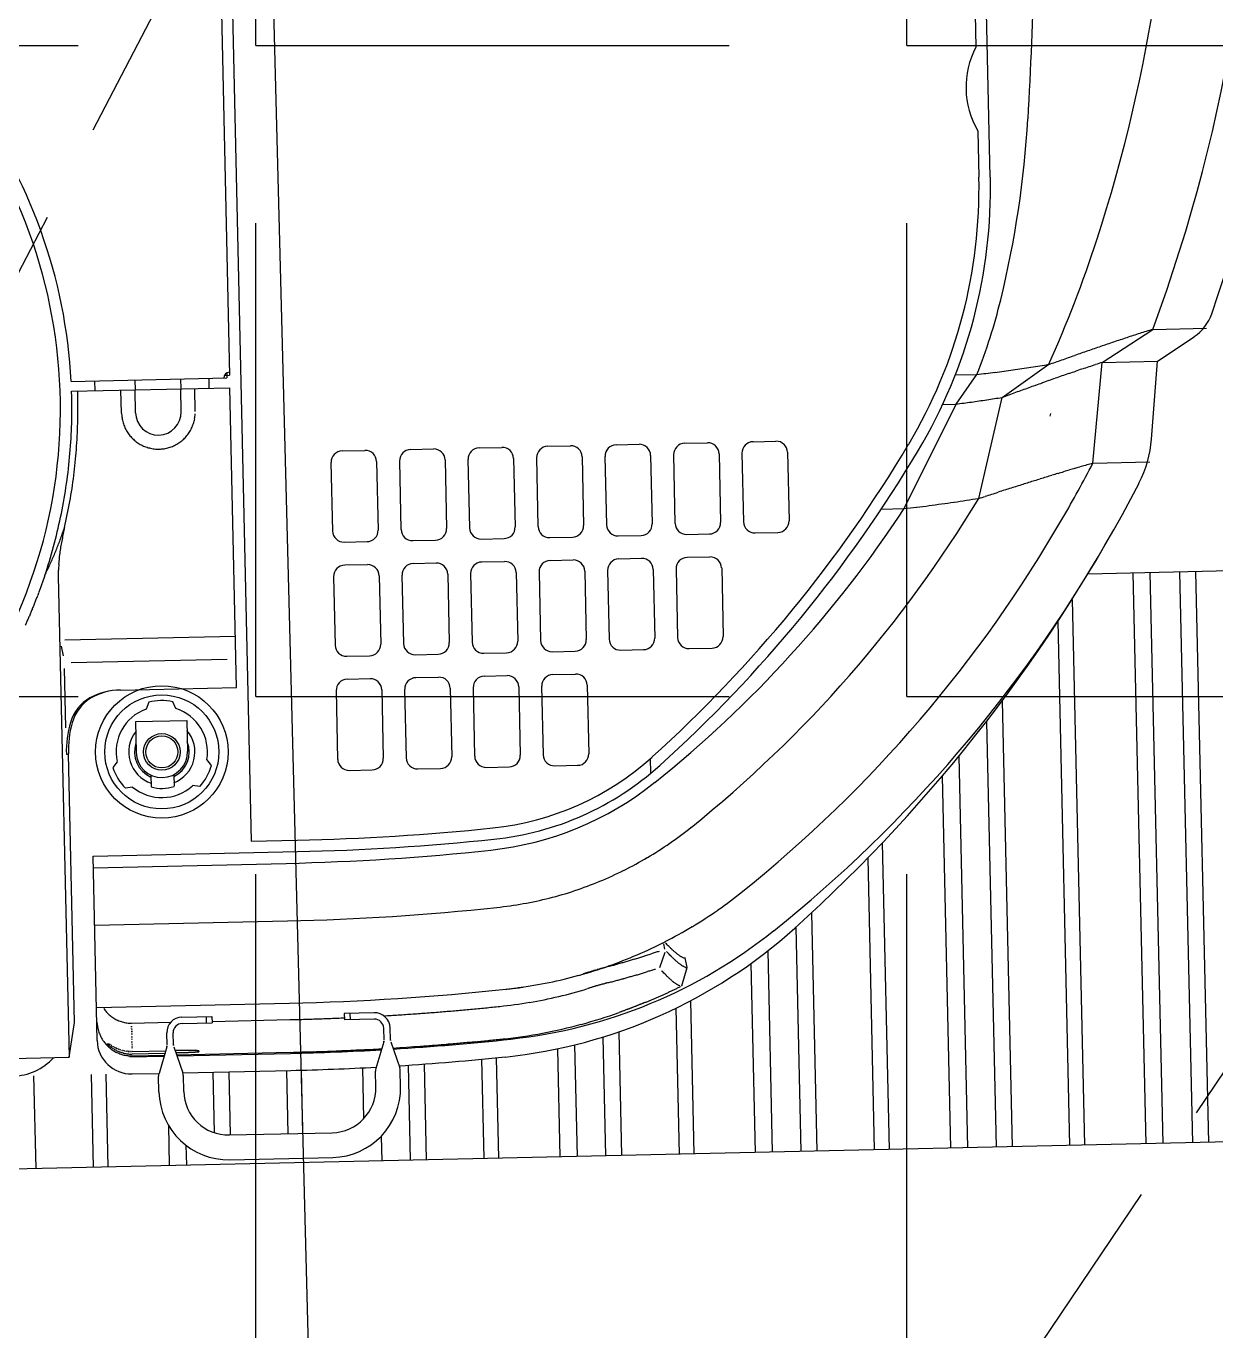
# Model space of a CAD drawing. Header units: metres. Extents: x 668617 to 675126, y 2286318 to 2293677.
# Drawn here: x 669902.185 to 669903.692, y 2287286.121 to 2287287.775 of the extents above; entities that cross this region are included whole.
import ezdxf

# ---------------------------------------------------------------- set-up
doc = ezdxf.new("R2010")
doc.units = ezdxf.units.M
doc.header["$MEASUREMENT"] = 0
doc.linetypes.add('HIDDEN', pattern=[0.375, 0.25, -0.125])
for name, color, linetype in [('0_LINEA_INDICADOR_SEÑAL', 253, 'Continuous'), ('0_VEH_CONSTRUCCION', 250, 'Continuous'), ('DMTG-PB-BANQUETAS', 251, 'Continuous'), ('DMTG-ZONA-TRABAJO', 250, 'Continuous')]:
    doc.layers.add(name, color=color, linetype=linetype)

# ---------------------------------------------------------------- blocks, each defined once
blk = doc.blocks.new('excavadora planta')
at = {"color": 0}
for p, q in [((-1.8802, 1.0486), (-1.8802, -0.9672)), ((-1.2169, -0.3973), (-1.2169, 0.3973)), ((-1.2269, 0.2577), (-1.2269, -0.2828)), ((-1.8901, -0.2108), (-1.8901, -0.5567)), ((-1.2269, -0.3563), (-1.2269, -0.3973)), ((-1.1221, -0.5627), (-1.0769, -0.5346)), ((-1.0769, -0.5346), (-1.0295, -0.5346)), ((-1.0734, -0.5627), (-1.0407, -0.5418)), ((-2.0295, -0.559), (-1.8924, -0.559)), ((-2.0087, -0.5677), (-2.0087, -0.559)), ((-1.9735, -0.559), (-1.9735, -0.5677)), ((-1.9333, -0.559), (-1.9333, -0.5677)), ((-1.9082, -0.5677), (-1.9082, -0.559)), ((-1.8946, -0.5567), (-1.8901, -0.5567)), ((-1.8924, -0.5545), (-1.8924, -0.559)), ((-1.1323, -0.6511), (-1.1221, -0.5627)), ((-1.1221, -0.5627), (-1.0734, -0.5627)), ((-1.0802, -0.6311), (-1.0734, -0.5627)), ((-2.0293, -0.5726), (-2.0293, -0.5677)), ((-2.0293, -0.5677), (-1.8901, -0.5677)), ((-2.024, -0.5726), (-2.024, -0.5677)), ((-1.9859, -0.5878), (-1.9859, -0.5677)), ((-1.9735, -0.5878), (-1.9735, -0.5677)), ((-1.9333, -0.5878), (-1.9333, -0.5677)), ((-1.921, -0.5878), (-1.921, -0.5677)), ((-1.8901, -0.8315), (-1.8901, -0.5677)), ((-1.2516, -0.5707), (-1.2325, -0.5707)), ((-1.2515, -0.5964), (-1.2325, -0.5707)), ((-1.2108, -0.5914), (-1.169, -0.5632)), ((-1.2992, -0.6873), (-1.2515, -0.5964)), ((-1.2633, -0.5964), (-1.2515, -0.5964)), ((-1.2333, -0.6798), (-1.2108, -0.5914)), ((-1.7925, -0.6255), (-1.7724, -0.6255)), ((-1.7322, -0.6255), (-1.7121, -0.6255)), ((-1.6719, -0.6255), (-1.6518, -0.6255)), ((-1.6116, -0.6255), (-1.5915, -0.6255)), ((-1.5513, -0.6255), (-1.5312, -0.6255)), ((-1.491, -0.6255), (-1.471, -0.6255)), ((-1.4308, -0.6255), (-1.4107, -0.6255)), ((-1.8026, -0.6355), (-1.8026, -0.6958)), ((-1.7624, -0.6355), (-1.7624, -0.6958)), ((-1.7423, -0.6355), (-1.7423, -0.6958)), ((-1.7021, -0.6355), (-1.7021, -0.6958)), ((-1.682, -0.6355), (-1.682, -0.6958)), ((-1.6418, -0.6355), (-1.6418, -0.6958)), ((-1.6217, -0.6355), (-1.6217, -0.6958)), ((-1.5815, -0.6355), (-1.5815, -0.6958)), ((-1.5614, -0.6355), (-1.5614, -0.6958)), ((-1.5212, -0.6355), (-1.5212, -0.6958)), ((-1.5011, -0.6355), (-1.5011, -0.6958)), ((-1.4609, -0.6355), (-1.4609, -0.6958)), ((-1.4408, -0.6355), (-1.4408, -0.6958)), ((-1.4006, -0.6355), (-1.4006, -0.6958)), ((-1.1323, -0.6511), (-1.0822, -0.6511)), ((-1.3193, -0.6873), (-1.2992, -0.6873)), ((-1.7925, -0.7058), (-1.7724, -0.7058)), ((-1.7322, -0.7058), (-1.7121, -0.7058)), ((-1.6719, -0.7058), (-1.6518, -0.7058)), ((-1.6116, -0.7058), (-1.5915, -0.7058)), ((-1.5513, -0.7058), (-1.5312, -0.7058)), ((-1.491, -0.7058), (-1.471, -0.7058)), ((-1.4308, -0.7058), (-1.4107, -0.7058)), ((-2.0447, -0.7305), (-2.0446, -1.1536)), ((-1.7925, -0.7259), (-1.7724, -0.7259)), ((-1.7322, -0.7259), (-1.7121, -0.7259)), ((-1.6719, -0.7259), (-1.6518, -0.7259)), ((-1.6116, -0.7259), (-1.5915, -0.7259)), ((-1.5513, -0.7259), (-1.5312, -0.7259)), ((-1.491, -0.7259), (-1.471, -0.7259)), ((-1.8026, -0.736), (-1.8026, -0.7963)), ((-1.7624, -0.736), (-1.7624, -0.7963)), ((-1.7423, -0.736), (-1.7423, -0.7963)), ((-1.7021, -0.736), (-1.7021, -0.7963)), ((-1.682, -0.736), (-1.682, -0.7963)), ((-1.6418, -0.736), (-1.6418, -0.7963)), ((-1.6217, -0.736), (-1.6217, -0.7963)), ((-1.5815, -0.736), (-1.5815, -0.7963)), ((-1.5614, -0.736), (-1.5614, -0.7963)), ((-1.5212, -0.736), (-1.5212, -0.7963)), ((-1.5011, -0.736), (-1.5011, -0.7963)), ((-1.4609, -0.736), (-1.4609, -0.7963)), ((-0.5175, -0.7486), (-1.1389, -0.7486)), ((-1.0992, -0.7486), (-1.0992, -1.251)), ((-1.0842, -0.7486), (-1.0842, -1.251)), ((-1.0581, -0.7486), (-1.0581, -1.251)), ((-1.044, -0.7486), (-1.044, -1.251)), ((-1.1532, -0.7705), (-1.1532, -1.251)), ((-2.0437, -0.7917), (-2.0421, -0.8004)), ((-2.0403, -0.7863), (-1.8901, -0.7863)), ((-1.1662, -0.7898), (-1.1662, -1.251)), ((-2.0411, -0.8637), (-2.0411, -0.8114)), ((-2.0352, -0.8064), (-1.8979, -0.8064)), ((-1.7925, -0.8063), (-1.7724, -0.8063)), ((-1.7322, -0.8063), (-1.7121, -0.8063)), ((-1.6719, -0.8063), (-1.6518, -0.8063)), ((-1.6116, -0.8063), (-1.5915, -0.8063)), ((-1.5513, -0.8063), (-1.5312, -0.8063)), ((-1.491, -0.8063), (-1.471, -0.8063)), ((-1.7925, -0.8264), (-1.7724, -0.8264)), ((-1.7322, -0.8264), (-1.7121, -0.8264)), ((-1.6719, -0.8264), (-1.6518, -0.8264)), ((-1.6116, -0.8264), (-1.5915, -0.8264)), ((-1.9923, -0.8315), (-1.8901, -0.8315)), ((-1.8026, -0.8365), (-1.8026, -0.8968)), ((-1.7624, -0.8365), (-1.7624, -0.8968)), ((-1.7423, -0.8365), (-1.7423, -0.8968)), ((-1.7021, -0.8365), (-1.7021, -0.8968)), ((-1.682, -0.8365), (-1.682, -0.8968)), ((-1.6418, -0.8365), (-1.6418, -0.8968)), ((-1.6217, -0.8365), (-1.6217, -0.8968)), ((-1.5815, -0.8365), (-1.5815, -0.8968)), ((-1.9676, -0.8428), (-1.9701, -0.8488)), ((-1.944, -0.8488), (-1.9465, -0.8428)), ((-1.9797, -0.8596), (-1.9345, -0.8596)), ((-1.9797, -0.8596), (-1.9797, -0.8868)), ((-1.9345, -0.8596), (-1.9345, -0.8868)), ((-1.2168, -0.8585), (-1.2168, -1.251)), ((-1.2309, -0.8762), (-1.2309, -1.251)), ((-2.0411, -0.8868), (-2.0393, -0.8868)), ((-2.0411, -0.8868), (-2.0393, -0.8868)), ((-2.0393, -1.1233), (-2.0393, -0.8868)), ((-1.9965, -0.8945), (-2.0004, -0.8996)), ((-1.9137, -0.8996), (-1.9176, -0.8945)), ((-1.9671, -0.907), (-1.9671, -0.9173)), ((-1.947, -0.907), (-1.947, -0.9173)), ((-1.7925, -0.9068), (-1.7724, -0.9068)), ((-1.7322, -0.9068), (-1.7121, -0.9068)), ((-1.6719, -0.9068), (-1.6518, -0.9068)), ((-1.6116, -0.9068), (-1.5915, -0.9068)), ((-1.5274, -0.9152), (-1.5274, -0.9023)), ((-1.256, -0.9064), (-1.256, -1.251)), ((-1.9835, -0.9171), (-1.9899, -0.9179)), ((-1.9243, -0.9179), (-1.9307, -0.9171)), ((-1.2711, -0.9236), (-1.2711, -1.251)), ((-1.8802, -0.9672), (-1.8397, -0.9672)), ((-2.0197, -1.1395), (-2.0197, -0.9772)), ((-2.0197, -0.9772), (-1.8397, -0.9772)), ((-2.0197, -0.9873), (-1.8498, -0.9873)), ((-1.3251, -0.9811), (-1.3251, -1.251)), ((-1.3381, -0.9941), (-1.3381, -1.251)), ((-2.0197, -1.038), (-1.8498, -1.038)), ((-1.3887, -1.0412), (-1.3887, -1.251)), ((-1.4028, -1.0535), (-1.4028, -1.251)), ((-1.5184, -1.0702), (-1.5192, -1.0655)), ((-1.5169, -1.0657), (-1.5177, -1.0649)), ((-1.5162, -1.0666), (-1.5169, -1.0657)), ((-1.5154, -1.0674), (-1.5162, -1.0666)), ((-1.5146, -1.0681), (-1.5154, -1.0674)), ((-1.5231, -1.0864), (-1.5183, -1.0728)), ((-1.5156, -1.074), (-1.5163, -1.0732)), ((-1.5148, -1.0748), (-1.5156, -1.074)), ((-1.5141, -1.0756), (-1.5148, -1.0748)), ((-1.5133, -1.0764), (-1.5141, -1.0756)), ((-1.4991, -1.0868), (-1.5006, -1.0784)), ((-1.4279, -1.0738), (-1.4279, -1.251)), ((-1.5204, -1.0906), (-1.5212, -1.0898)), ((-1.5197, -1.0914), (-1.5204, -1.0906)), ((-1.5043, -1.103), (-1.4991, -1.0868)), ((-1.443, -1.0846), (-1.443, -1.251)), ((-1.519, -1.0921), (-1.5197, -1.0914)), ((-1.5182, -1.0929), (-1.519, -1.0921)), ((-2.0197, -1.1104), (-1.8498, -1.1104)), ((-2.0446, -1.1536), (-2.0393, -1.1233)), ((-2.0197, -1.1233), (-2.0188, -1.1285)), ((-1.9891, -1.1249), (-1.9545, -1.1249)), ((-1.9446, -1.1206), (-1.9182, -1.1206)), ((-1.9233, -1.1206), (-1.9233, -1.1262)), ((-1.9182, -1.1206), (-1.9182, -1.1262)), ((-1.9182, -1.1249), (-1.8498, -1.1249)), ((-1.8017, -1.1206), (-1.8017, -1.1262)), ((-1.7754, -1.1206), (-1.8017, -1.1206)), ((-1.7967, -1.1206), (-1.7967, -1.1262)), ((-1.51, -1.1225), (-1.51, -1.251)), ((-1.497, -1.1163), (-1.497, -1.251)), ((-1.9582, -1.1448), (-1.9582, -1.1342)), ((-1.9526, -1.1448), (-1.9526, -1.1342)), ((-1.9446, -1.1262), (-1.9182, -1.1262)), ((-1.7754, -1.1262), (-1.8017, -1.1262)), ((-1.7673, -1.1448), (-1.7673, -1.1342)), ((-1.7617, -1.1448), (-1.7617, -1.1342)), ((-2.0108, -1.1425), (-2.0093, -1.1425)), ((-1.9585, -1.1464), (-1.9659, -1.1696)), ((-1.9524, -1.1464), (-1.9449, -1.1696)), ((-1.7676, -1.1464), (-1.775, -1.1696)), ((-1.7614, -1.1464), (-1.754, -1.1696)), ((-1.5747, -1.1464), (-1.5747, -1.251)), ((-1.5606, -1.1421), (-1.5606, -1.251)), ((-2.1604, -1.1536), (-2.0446, -1.1536)), ((-1.9912, -1.1546), (-1.9611, -1.1546)), ((-1.9891, -1.1498), (-1.9596, -1.1498)), ((-1.9891, -1.152), (-1.9603, -1.152)), ((-1.9891, -1.1536), (-1.9608, -1.1536)), ((-1.9512, -1.1498), (-1.9504, -1.1498)), ((-1.95, -1.1536), (-1.8498, -1.1536)), ((-1.9497, -1.1546), (-1.8498, -1.1546)), ((-1.9314, -1.1504), (-1.9303, -1.1514)), ((-1.9303, -1.1514), (-1.9303, -1.1507)), ((-1.6149, -1.1558), (-1.6149, -1.251)), ((-1.5998, -1.1527), (-1.5998, -1.251)), ((-2.0763, -1.1692), (-2.0763, -1.251)), ((-2.0257, -1.1692), (-2.0257, -1.251)), ((-2.0127, -1.1692), (-2.0127, -1.251)), ((-1.9896, -1.1696), (-1.966, -1.1696)), ((-1.9449, -1.1696), (-1.8498, -1.1696)), ((-1.9185, -1.1696), (-1.9185, -1.2229)), ((-1.9044, -1.1696), (-1.9044, -1.2252)), ((-1.8538, -1.1696), (-1.8538, -1.2252)), ((-1.8408, -1.1696), (-1.8408, -1.2252)), ((-1.7868, -1.1688), (-1.7868, -1.2136)), ((-1.7466, -1.1673), (-1.7466, -1.251)), ((-1.7325, -1.1667), (-1.7325, -1.251)), ((-1.6819, -1.1636), (-1.6819, -1.251)), ((-1.6689, -1.1626), (-1.6689, -1.251)), ((-1.9663, -1.1859), (-1.9663, -1.172)), ((-1.9445, -1.1859), (-1.9445, -1.172)), ((-1.7754, -1.1859), (-1.7754, -1.172)), ((-1.7536, -1.1859), (-1.7536, -1.172)), ((-1.9587, -1.2154), (-1.9587, -1.251)), ((-1.9052, -1.2252), (-1.8147, -1.2252)), ((-1.9436, -1.2334), (-1.9436, -1.251)), ((-1.7717, -1.2294), (-1.7717, -1.251)), ((-0.5175, -1.251), (-4.1079, -1.251)), ((-1.9052, -1.247), (-1.8147, -1.247))]:
    blk.add_line(p, q, dxfattribs=at)
for radius in [0.0583, 0.0502, 0.0161, 0.0141]:
    blk.add_circle((-1.9571, -0.8868), radius, dxfattribs=at)
for centre, radius, start, end in [((-2.4227, 0), 1.448, 338.3354, 24.0813), ((-2.4227, 0), 1.4922, 339.5246, 22.8083), ((-2.4227, 0), 1.3756, 340.7001, 0), ((-4.4243, -0.0804), 3.2527, 355.3017, 0), ((-2.4916, -0.5727), 0.4522, 328.9973, 46.8579), ((-1.1611, -0.3195), 0.0754, 150.8481, 209.1519), ((-2.4916, -0.5727), 0.4623, 1.6968, 35.3892), ((-2.0779, -0.2732), 0.8983, 345.016, 355.3017), ((-1.667, -0.3973), 0.4401, 327.9681, 0), ((-1.667, -0.3973), 0.4502, 327.9681, 0), ((-2.1619, -0.0913), 1.0993, 334.5788, 340.7001), ((-1.6932, -0.3762), 0.5001, 337.108, 345.016), ((-1.0624, -0.5079), 0.0402, 302.6687, 339.5246), ((-0.7295, -1.7496), 1.2638, 106.5029, 107.0495), ((-0.851, -1.3395), 0.8361, 105.6785, 106.5047), ((0.9545, -7.0923), 6.8656, 107.614, 107.71461), ((-0.1263, -3.6882), 3.2941, 107.4043, 107.614), ((-0.5412, -2.364), 1.9064, 107.0468, 107.4091), ((-1.8901, -0.559), 0.00502, 90, 180), ((-2.7008, 4.2921), 5.0913, 287.5099, 287.6456), ((-4.1341, 8.7961), 9.8178, 287.64907, 287.71943), ((0.8194, -6.6889), 6.4402, 107.66165, 107.76891), ((-0.9105, -1.2926), 0.76, 106.1645, 106.6334), ((-2.4916, -0.5726), 0.4623, 356.6975, 359.9986), ((-2.4917, -0.5726), 0.4677, 357.1598, 359.999), ((-1.3122, 0.3589), 0.933, 274.9019, 275.3926), ((-1.3144, 0.3825), 0.9567, 275.391, 275.8695), ((-1.3164, 0.4015), 0.9759, 275.8705, 276.3396), ((-1.3208, 0.4415), 1.0161, 276.3398, 276.7903), ((-1.3263, 0.4871), 1.062, 276.7903, 277.2214), ((-1.3326, 0.5369), 1.1122, 277.2218, 277.6334), ((-1.3423, 0.6096), 1.1855, 277.6335, 278.0196), ((-1.3532, 0.6868), 1.2635, 278.0197, 278.382), ((-0.343, -3.0849), 2.64, 107.9754, 108.1103), ((-0.5279, -2.5147), 2.0406, 107.804, 107.9787), ((-0.6306, -2.1952), 1.7049, 107.5914, 107.8005), ((-0.7251, -1.8969), 1.3921, 107.3392, 107.5952), ((-0.8032, -1.6468), 1.13, 107.0227, 107.3381), ((-0.8659, -1.4419), 0.9157, 106.6349, 107.024), ((0.8425, -6.7079), 6.452, 108.39109, 108.44632), ((0.8471, -6.7064), 6.452, 108.37923, 108.43446), ((1.6007, -8.9669), 8.8348, 108.35463, 108.39496), ((0.7465, -6.3917), 6.1216, 108.29783, 108.35604), ((0.2646, -4.9344), 4.5868, 108.2205, 108.2982), ((-0.1373, -3.7134), 3.3013, 108.1131, 108.2211), ((-2.4915, -0.5726), 0.4675, 354.3207, 357.1613), ((-1.9531, -0.5878), 0.0327, 180.0802, 187.6613), ((-1.9534, -0.5878), 0.0324, 187.6392, 195.2913), ((-1.9532, -0.5878), 0.0326, 195.3047, 202.9131), ((-1.9534, -0.5878), 0.0201, 180, 0), ((-1.9534, -0.5878), 0.0325, 340.6446, 348.2899), ((-1.9534, -0.5878), 0.0324, 348.2827, 355.9361), ((-1.3686, 0.5008), 1.1034, 276.0912, 276.4455), ((-1.3713, 0.5254), 1.1282, 276.4442, 276.7907), ((-1.3742, 0.5496), 1.1526, 276.792, 277.1312), ((-1.3781, 0.5806), 1.1838, 277.1293, 277.4595), ((-1.3819, 0.6098), 1.2133, 277.4614, 277.7836), ((-1.3831, 0.6184), 1.222, 277.782, 278.102), ((-4.4361, 9.1168), 10.2299, 288.37758, 288.41241), ((0.8361, -6.7099), 6.4518, 108.38713, 108.44237), ((-2.4913, -0.5726), 0.462, 353.3961, 356.6993), ((-1.9537, -0.588), 0.0322, 202.9087, 210.6194), ((-1.9533, -0.5878), 0.0326, 210.6037, 218.2318), ((-1.9535, -0.5879), 0.0323, 218.2568, 225.9311), ((-1.9534, -0.5879), 0.0324, 317.6799, 325.3469), ((-1.9535, -0.5878), 0.0325, 325.3521, 332.9913), ((-1.9535, -0.5878), 0.0325, 333.0063, 340.64), ((-1.1734, -0.6065), 0.00502, 331.9621, 0), ((-2.4918, -0.5726), 0.4678, 351.4793, 354.3183), ((-1.9534, -0.5879), 0.0324, 225.9058, 233.5622), ((-1.9533, -0.5877), 0.0326, 233.5925, 241.2023), ((-1.9535, -0.5879), 0.0324, 241.1798, 248.8493), ((-1.9533, -0.5876), 0.0327, 248.8592, 256.4584), ((-1.9534, -0.5881), 0.0322, 256.4522, 264.1501), ((-1.9534, -0.5877), 0.0326, 264.1363, 271.7565), ((-1.9534, -0.588), 0.0323, 271.7762, 279.4683), ((-1.9534, -0.5878), 0.0325, 279.4438, 287.0852), ((-1.9534, -0.5879), 0.0324, 287.1206, 294.7713), ((-1.9534, -0.5879), 0.0324, 294.7463, 302.4055), ((-1.9536, -0.5876), 0.0327, 302.4386, 310.0273), ((-1.9534, -0.5878), 0.0325, 309.9983, 317.6463), ((-2.4921, -0.5725), 0.4628, 350.0975, 353.3954), ((-1.7925, -0.6355), 0.01, 90, 180), ((-1.7724, -0.6355), 0.01, 0, 90), ((-1.7322, -0.6355), 0.01, 90, 180), ((-1.7121, -0.6355), 0.01, 0, 90), ((-1.6719, -0.6355), 0.01, 90, 180), ((-1.6518, -0.6355), 0.01, 0, 90), ((-1.6116, -0.6355), 0.01, 90, 180), ((-1.5915, -0.6355), 0.01, 0, 90), ((-1.5513, -0.6355), 0.01, 90, 180), ((-1.5312, -0.6355), 0.01, 0, 90), ((-2.3021, 0), 1.1892, 310.7478, 327.9681), ((-1.491, -0.6355), 0.01, 90, 180), ((-1.471, -0.6355), 0.01, 0, 90), ((-1.4308, -0.6355), 0.01, 90, 180), ((-1.4107, -0.6355), 0.01, 0, 90), ((-1.1802, -0.6212), 0.1005, 331.2431, 354.3485), ((-2.4916, -0.5726), 0.4677, 348.6414, 351.481), ((-2.3021, 0), 1.1993, 310.7478, 327.9681), ((-2.4913, -0.5727), 0.462, 346.7936, 350.0969), ((-2.3121, 0), 1.3476, 328.7742, 331.1055), ((-0.8135, -1.8834), 1.2728, 104.9881, 105.2294), ((-0.8646, -1.6929), 1.0756, 104.7015, 104.987), ((-0.9017, -1.5515), 0.9294, 104.3707, 104.7012), ((-2.4918, -0.5726), 0.4678, 345.8013, 348.6401), ((0.3539, -5.9858), 5.5382, 106.1219, 106.1774), ((0.1694, -5.3474), 4.8736, 106.0595, 106.1225), ((-0.1374, -4.2817), 3.7647, 105.9783, 106.0599), ((-0.3447, -3.5579), 3.0118, 105.8758, 105.9778), ((-0.4883, -3.0527), 2.4866, 105.7524, 105.8759), ((-0.5877, -2.7006), 2.1206, 105.6066, 105.7514), ((-0.6856, -2.3498), 1.7565, 105.4329, 105.6078), ((-0.7559, -2.0953), 1.4925, 105.2267, 105.4325), ((-2.3121, 0), 1.3917, 310.7478, 331.2431), ((-3.6634, 7.7299), 8.7537, 286.15661, 286.1958), ((-4.4581, 10.467), 11.6039, 286.19431, 286.22387), ((0.6061, -6.9225), 6.5081, 106.20731, 106.26002), ((0.6132, -6.9207), 6.5083, 106.21879, 106.2715), ((0.6177, -6.917), 6.506, 106.2183, 106.26551), ((0.6212, -6.9161), 6.5061, 106.20303, 106.25024), ((0.6228, -6.9155), 6.506, 106.17139, 106.2186), ((-2.4918, -0.5726), 0.4625, 343.4952, 346.7955), ((-2.3592, -0.5716), 0.3412, 339.3243, 340.1796), ((-1.7315, -0.765), 0.3164, 165.7899, 166.7788), ((-2.1618, -0.0912), 1.0486, 307.4734, 325.3528), ((-2.1618, -0.0912), 1.0993, 307.4734, 327.6251), ((-1.3998, 0.476), 1.1677, 274.9422, 275.484), ((-1.4026, 0.5058), 1.1976, 275.4841, 276.0124), ((-1.4063, 0.5409), 1.2328, 276.0124, 276.5255), ((-1.4108, 0.5804), 1.2726, 276.5258, 277.0229), ((-1.4161, 0.6232), 1.3157, 277.0225, 277.5033), ((-1.4218, 0.6662), 1.3591, 277.5043, 277.9697), ((-3.147, 5.9476), 6.8982, 286.10616, 286.1559), ((-2.3593, -0.5716), 0.3413, 337.6143, 338.4693), ((-2.3599, -0.5714), 0.3419, 338.4705, 339.324), ((-1.8158, -0.746), 0.23, 167.9434, 169.304), ((-1.7783, -0.754), 0.2683, 166.7762, 167.9422), ((-1.7925, -0.6958), 0.01, 180, 270), ((-1.7724, -0.6958), 0.01, 270, 0), ((-1.7322, -0.6958), 0.01, 180, 270), ((-1.7121, -0.6958), 0.01, 270, 0), ((-1.6719, -0.6958), 0.01, 180, 270), ((-1.6518, -0.6958), 0.01, 270, 0), ((-1.6116, -0.6958), 0.01, 180, 270), ((-1.5915, -0.6958), 0.01, 270, 0), ((-1.5513, -0.6958), 0.01, 180, 270), ((-1.5312, -0.6958), 0.01, 270, 0), ((-1.491, -0.6958), 0.01, 180, 270), ((-1.471, -0.6958), 0.01, 270, 0), ((-2.1618, -0.0912), 1.1717, 307.4734, 328.7742), ((-1.4308, -0.6958), 0.01, 180, 270), ((-1.4107, -0.6958), 0.01, 270, 0), ((-2.4914, -0.5727), 0.4622, 340.192, 343.4945), ((-2.3617, -0.5706), 0.3439, 335.0644, 335.913), ((-2.3618, -0.5705), 0.344, 335.9108, 336.7592), ((-2.3597, -0.5715), 0.3417, 336.7602, 337.6143), ((-1.8721, -0.7361), 0.1729, 170.8719, 172.6822), ((-1.8463, -0.7402), 0.199, 169.2998, 170.8724), ((-2.3625, -0.5702), 0.3447, 333.3635, 334.2101), ((-2.36, -0.5714), 0.342, 334.2103, 335.0635), ((-1.9144, -0.7314), 0.1302, 174.7676, 177.17), ((-1.8951, -0.7332), 0.1497, 172.6784, 174.769), ((-2.1618, -0.0912), 1.2159, 307.4734, 328.7742), ((4.5924, -3.2319), 7.1043, 159.41656, 159.43054), ((4.7139, -3.2455), 7.2229, 159.64057, 159.65432), ((4.7233, -3.2188), 7.2225, 159.85168, 159.86543), ((4.7282, -3.1893), 7.2171, 160.07066, 160.08464), ((-2.3634, -0.5697), 0.3458, 332.5209, 333.3647), ((-1.9321, -0.7305), 0.1126, 177.1662, 179.9458), ((-1.7925, -0.736), 0.01, 90, 180), ((-1.7724, -0.736), 0.01, 0, 90), ((-1.7322, -0.736), 0.01, 90, 180), ((-1.7121, -0.736), 0.01, 0, 90), ((-1.6719, -0.736), 0.01, 90, 180), ((-1.6518, -0.736), 0.01, 0, 90), ((-1.6116, -0.736), 0.01, 90, 180), ((-1.5915, -0.736), 0.01, 0, 90), ((-1.5513, -0.736), 0.01, 90, 180), ((-1.5312, -0.736), 0.01, 0, 90), ((-1.491, -0.736), 0.01, 90, 180), ((-1.471, -0.736), 0.01, 0, 90), ((4.5206, -3.4155), 7.1043, 157.92424, 157.93822), ((4.5305, -3.3905), 7.1041, 158.12776, 158.14174), ((4.5417, -3.3641), 7.1047, 158.34424, 158.35822), ((4.5522, -3.3372), 7.1046, 158.56349, 158.57747), ((4.5621, -3.3103), 7.104, 158.78094, 158.79492), ((4.5726, -3.2839), 7.1043, 158.99556, 159.00954), ((4.5825, -3.2582), 7.1044, 159.20373, 159.21771), ((4.338, -3.5532), 6.9894, 156.41487, 156.42908), ((4.351, -3.5289), 6.9916, 156.62625, 156.64023), ((4.3606, -3.5014), 6.9896, 156.84991, 156.86412), ((4.3723, -3.4755), 6.9902, 157.06838, 157.08259), ((4.3821, -3.4514), 6.9899, 157.26726, 157.28147), ((4.3924, -3.4255), 6.9895, 157.48187, 157.49608), ((4.5101, -3.4431), 7.1049, 157.70039, 157.71437), ((4.1457, -3.7093), 6.8788, 154.69779, 154.71223), ((4.1578, -3.6844), 6.8792, 154.91389, 154.92833), ((4.1693, -3.6595), 6.8791, 155.12787, 155.14231), ((4.1802, -3.6346), 6.8785, 155.33978, 155.35422), ((4.2933, -3.6556), 6.9901, 155.55595, 155.57016), ((4.3043, -3.6303), 6.9898, 155.76788, 155.78209), ((4.3159, -3.6038), 6.9896, 155.99095, 156.00516), ((4.3276, -3.5791), 6.9902, 156.20036, 156.21457), ((4.1335, -3.7342), 6.8785, 154.48167, 154.49611), ((-1.7925, -0.7963), 0.01, 180, 270), ((-1.7724, -0.7963), 0.01, 270, 0), ((-1.7322, -0.7963), 0.01, 180, 270), ((-1.7121, -0.7963), 0.01, 270, 0), ((-1.6719, -0.7963), 0.01, 180, 270), ((-1.6518, -0.7963), 0.01, 270, 0), ((-1.6116, -0.7963), 0.01, 180, 270), ((-1.5915, -0.7963), 0.01, 270, 0), ((-1.5513, -0.7963), 0.01, 180, 270), ((-1.5312, -0.7963), 0.01, 270, 0), ((-1.491, -0.7963), 0.01, 180, 270), ((-1.471, -0.7963), 0.01, 270, 0), ((-1.7925, -0.8365), 0.01, 90, 180), ((-1.7724, -0.8365), 0.01, 0, 90), ((-1.7322, -0.8365), 0.01, 90, 180), ((-1.7121, -0.8365), 0.01, 0, 90), ((-1.6719, -0.8365), 0.01, 90, 180), ((-1.6518, -0.8365), 0.01, 0, 90), ((-1.6116, -0.8365), 0.01, 90, 180), ((-1.5915, -0.8365), 0.01, 0, 90), ((-2.0014, -0.8704), 0.0372, 118.8632, 162.257), ((-1.9997, -0.8701), 0.0372, 120.9087, 163.4861), ((-1.993, -0.8894), 0.0579, 89.3256, 117.1679), ((-1.9928, -0.8856), 0.0541, 89.4362, 118.7077), ((-1.9571, -0.8868), 0.0402, 108.9645, 191.0344), ((-1.9571, -0.8868), 0.0452, 76.5059, 103.4924), ((-1.9571, -0.8868), 0.0402, 348.9658, 71.0336), ((-1.9591, -0.8852), 0.082, 161.4397, 181.0867), ((-1.9542, -0.8851), 0.0851, 162.4907, 181.1095), ((-1.9571, -0.8868), 0.0291, 140.8833, 249.8287), ((-1.9571, -0.8868), 0.0291, 290.1712, 39.117), ((-1.9571, -0.8868), 0.0241, 159.636, 245.3756), ((-1.9571, -0.8868), 0.0241, 294.6242, 20.3647), ((-1.9571, -0.8868), 0.0226, 180, 270), ((-1.9571, -0.8868), 0.0226, 270, 360), ((-1.9571, -0.8868), 0.0452, 196.5069, 223.4936), ((-1.9571, -0.8868), 0.0452, 316.5075, 343.4935), ((-1.7925, -0.8968), 0.01, 180, 270), ((-1.7724, -0.8968), 0.01, 270, 0), ((-1.7322, -0.8968), 0.01, 180, 270), ((-1.7121, -0.8968), 0.01, 270, 0), ((-1.6719, -0.8968), 0.01, 180, 270), ((-1.6875, -0.7133), 0.2477, 274.6412, 310.7478), ((-1.6518, -0.8968), 0.01, 270, 0), ((-1.6116, -0.8968), 0.01, 180, 270), ((-1.5915, -0.8968), 0.01, 270, 0), ((-1.9571, -0.8868), 0.0402, 228.9664, 311.0349), ((-1.9571, -0.8868), 0.0322, 251.79, 270), ((-1.9571, -0.8868), 0.0322, 270, 288.2099), ((-1.6875, -0.7133), 0.2577, 274.6412, 310.7478), ((-1.6929, -0.7028), 0.2778, 274.8105, 307.4734), ((-1.8397, 1.1616), 2.1288, 270, 274.6412), ((-1.693, -0.7026), 0.3288, 303.3921, 307.4712), ((-1.8397, 1.1616), 2.1388, 270, 274.6412), ((-1.8498, 1.1616), 2.1489, 270, 274.8105), ((-1.6926, -0.7032), 0.3281, 299.3067, 303.3947), ((-1.6931, -0.7025), 0.329, 295.2295, 299.3076), ((-1.6928, -0.703), 0.3284, 287.0614, 291.1454), ((-1.6928, -0.703), 0.3284, 291.1419, 295.2265), ((-1.693, -0.7025), 0.329, 282.9801, 287.0585), ((-1.693, -0.7026), 0.4013, 303.5962, 307.4713), ((-1.8498, 1.1616), 2.1996, 270, 274.811), ((-1.6929, -0.7026), 0.3288, 274.816, 278.896), ((-1.6928, -0.7032), 0.3282, 278.8933, 282.9806), ((-1.6926, -0.7033), 0.4005, 299.7157, 303.5989), ((-1.6976, -0.7133), 0.4502, 274.6412, 310.7478), ((-1.6929, -0.7028), 0.4451, 274.8105, 307.4734), ((-1.6931, -0.7023), 0.4015, 295.8412, 299.7149), ((-1.6926, -0.7034), 0.4004, 291.9569, 295.8407), ((-1.693, -0.7025), 0.4013, 288.0842, 291.9598), ((-1.7752, -0.2494), 0.8602, 284.9966, 285.2501), ((-1.7911, -0.1908), 0.9209, 285.2478, 285.4846), ((-1.8214, -0.0818), 1.0341, 285.4887, 285.6995), ((-1.8716, 0.0969), 1.2197, 285.698, 285.8767), ((-1.9626, 0.4165), 1.552, 285.8801, 286.0206), ((-2.2234, 1.3248), 2.497, 286.0202, 286.1075), ((0.3187, -7.4647), 6.6528, 106.10638, 106.13916), ((0.3215, -7.464), 6.6528, 106.09921, 106.13199), ((200.4189, 186.4307), 275.564, 222.877559, 222.877788), ((-199.0411, -195.4301), 277.116, 44.537122, 44.537351), ((-197.6461, -196.8251), 277.1071, 44.944793, 44.945023), ((-198.173, -194.0818), 275.547, 44.462459, 44.462688), ((-195.9873, -198.4839), 277.1147, 45.429596, 45.429825), ((-196.8534, -195.4015), 275.5358, 44.850288, 44.850518), ((-97.8072, -100.701), 138.5602, 45.974901, 45.975359), ((-195.27, -196.9849), 275.5391, 45.315699, 45.315928), ((-96.6759, -101.738), 138.5282, 46.608965, 46.609424), ((-97.4667, -99.9368), 137.7694, 45.853049, 45.853508), ((-64.1371, -68.962), 92.364, 47.308763, 47.309451), ((-96.4108, -100.9549), 137.7724, 46.462607, 46.463065), ((-47.7919, -52.6215), 69.277, 48.080665, 48.081581), ((-1.4718, -1.0315), 0.0561, 228.4916, 229.6231), ((-1.4796, -1.0406), 0.0442, 229.6221, 231.06), ((-1.4845, -1.0467), 0.0363, 231.0658, 232.8124), ((-1.487, -1.0499), 0.0323, 232.8217, 234.7879), ((-1.4958, -1.0625), 0.0169, 234.7395, 238.4938), ((-1.4989, -1.0675), 0.011, 238.4938, 244.2554), ((-1.4912, -1.0503), 0.0299, 245.2476, 247.3705), ((-1.4949, -1.0594), 0.0201, 247.2499, 250.4122), ((-1.5008, -1.0765), 0.00192, 245.0495, 277.4985), ((-1.6929, -0.7028), 0.4011, 284.2018, 288.0799), ((0.2476, -7.5891), 6.7536, 105.7819, 105.79565), ((0.2403, -7.5911), 6.7537, 105.70433, 105.71808), ((0.2337, -7.5932), 6.7539, 105.63188, 105.64563), ((0.2278, -7.5953), 6.7543, 105.56457, 105.57833), ((0.2218, -7.5967), 6.7541, 105.4987, 105.51245), ((0.2164, -7.5982), 6.754, 105.43795, 105.45171), ((0.2098, -7.5996), 6.7537, 105.36694, 105.38069), ((0.2014, -7.6024), 6.754, 105.27768, 105.29143), ((0.1929, -7.6044), 6.7538, 105.18983, 105.20358), ((0.1825, -7.6072), 6.7537, 105.08516, 105.09891), ((0.1696, -7.6111), 6.7542, 104.95714, 104.97089), ((0.1523, -7.6151), 6.7537, 104.79309, 104.80685), ((0.1589, -7.7318), 6.8681, 104.58385, 104.59737), ((0.1311, -7.739), 6.8682, 104.33057, 104.34409), ((-1.5136, -1.3029), 0.2253, 103.7952, 104.2075), ((-1.7298, -0.4228), 0.681, 283.798, 284.1182), ((-1.7366, -0.3957), 0.7089, 284.1208, 284.4284), ((-1.7478, -0.3522), 0.7538, 284.4272, 284.7164), ((-1.7567, -0.3183), 0.7889, 284.7198, 284.9962), ((-1.9799, 0.5505), 1.6998, 284.9523, 285.0772), ((-2.2034, 1.3802), 2.559, 285.0773, 285.1603), ((0.2239, -7.5683), 6.7129, 105.151, 105.18263), ((0.225, -7.5682), 6.713, 105.12893, 105.16056), ((192.9154, 180.2343), 265.8647, 223.001205, 223.001434), ((-63.9725, -68.3925), 91.829, 47.139212, 47.1399), ((-63.0924, -69.2222), 91.8466, 47.89305, 47.893737), ((-1.4679, -1.0371), 0.0599, 228.2756, 229.3305), ((-1.4765, -1.0471), 0.0466, 229.3216, 230.676), ((-1.4819, -1.0537), 0.0381, 230.687, 232.3435), ((-1.4844, -1.0569), 0.0341, 232.366, 234.2171), ((-1.4928, -1.0687), 0.0196, 234.083, 237.3033), ((-1.4968, -1.0749), 0.0122, 237.2974, 242.4868), ((-1.4958, -1.0725), 0.0148, 243.2031, 247.3648), ((-1.4922, -1.0648), 0.0233, 246.5908, 249.3028), ((1.3004, -6.7062), 6.2782, 116.49567, 116.49773), ((1.3006, -6.7061), 6.2782, 116.49567, 116.49773), ((1.2924, -6.7102), 6.2782, 116.41023, 116.41229), ((1.2842, -6.7185), 6.282, 116.30786, 116.30992), ((1.1793, -6.5472), 6.082, 116.13527, 116.13756), ((1.247, -6.7309), 6.2767, 115.9487, 115.95076), ((1.1647, -6.7316), 6.2418, 115.26441, 115.2667), ((0.8209, -6.9705), 6.3246, 111.51988, 111.52149), ((-1.8498, 1.1616), 2.272, 270, 274.8112), ((-1.6928, -0.7039), 0.3999, 274.8132, 275.1001), ((-1.6928, -0.7036), 0.4003, 275.1026, 275.3893), ((-1.6928, -0.7035), 0.4003, 275.3875, 275.6742), ((-1.6928, -0.7032), 0.4006, 275.6737, 275.9602), ((-1.6929, -0.7028), 0.401, 275.9633, 276.2496), ((-1.6929, -0.7028), 0.4011, 276.2447, 276.5309), ((-1.6929, -0.7023), 0.4015, 276.4481, 280.3221), ((-1.6929, -0.7024), 0.4014, 276.5351, 276.8211), ((-1.6929, -0.7024), 0.4014, 276.8211, 277.1071), ((-1.6928, -0.7031), 0.4007, 280.3238, 284.2048), ((0.242, -7.668), 6.8146, 105.53969, 105.54955), ((0.23, -7.672), 6.8153, 105.42336, 105.43321), ((0.2162, -7.6743), 6.8139, 105.29672, 105.30658), ((0.2042, -7.6784), 6.8147, 105.1804, 105.19026), ((0.1878, -7.6825), 6.8144, 105.02853, 105.03839), ((0.1758, -7.6857), 6.8143, 104.91415, 104.924), ((0.1585, -7.6906), 6.8147, 104.75326, 104.76312), ((0.1377, -7.6956), 6.8143, 104.56387, 104.57372), ((0.117, -7.7014), 6.8147, 104.37262, 104.38248), ((0.0927, -7.7073), 6.8144, 104.15283, 104.16269), ((0.0632, -7.7149), 6.8146, 103.88657, 103.89643), ((0.0284, -7.7234), 6.8146, 103.57563, 103.58549), ((0.0272, -7.8907), 6.9771, 103.23444, 103.24407), ((-1.731, -0.403), 0.7142, 283.0233, 283.3206), ((-1.7386, -0.3711), 0.7471, 283.3216, 283.6057), ((-1.744, -0.3488), 0.77, 283.6045, 283.8802), ((-1.7576, -0.2934), 0.8271, 283.8779, 284.1346), ((-1.7687, -0.2495), 0.8723, 284.1367, 284.3801), ((-1.7947, -0.1479), 0.9772, 284.3781, 284.5954), ((-1.8278, -0.0213), 1.1081, 284.5984, 284.79), ((-1.8765, 0.1636), 1.2993, 284.7883, 284.9517), ((-190.9055, -187.6924), 265.8701, 44.57497, 44.575199), ((-189.5859, -189.0121), 265.8628, 44.976917, 44.977146), ((-188.0778, -190.5201), 265.8705, 45.436285, 45.436514), ((-93.892, -96.6748), 132.924, 45.976048, 45.976506), ((-92.8927, -97.6365), 132.9282, 46.573372, 46.57383), ((-61.6664, -66.1605), 88.6091, 47.245736, 47.246424), ((-60.8492, -66.9274), 88.6245, 47.969589, 47.970277), ((-1.4738, -1.0541), 0.0589, 228.3492, 229.3844), ((-1.482, -1.0636), 0.0463, 229.3842, 230.7011), ((-1.4872, -1.07), 0.0381, 230.6985, 232.2991), ((-1.4896, -1.0732), 0.034, 232.3295, 234.1192), ((-1.4975, -1.0842), 0.0205, 233.9811, 236.955), ((-1.5018, -1.0907), 0.0127, 236.9416, 241.7416), ((-1.5024, -1.0917), 0.0115, 242.0908, 247.3771), ((-1.4965, -1.0787), 0.0258, 246.3687, 248.7315), ((19.9639, 14.0657), 26.7085, 214.62568, 214.62659), ((19.7287, 14.3668), 26.6887, 215.44553, 215.44645), ((26.6749, 19.9276), 35.576, 216.25458, 216.25527), ((-1.9856, -1.0929), 0.0333, 213.8928, 217.4231), ((-1.9862, -1.0933), 0.0326, 217.4237, 221.0385), ((-1.6975, -0.7134), 0.4054, 278.3596, 282.0817), ((-1.6976, -0.7132), 0.4056, 282.0845, 285.804), ((0.2625, -7.6616), 6.814, 105.74006, 105.74992), ((0.2523, -7.6648), 6.8143, 105.63987, 105.64973), ((-1.696, -0.6957), 0.4502, 291.6796, 292.0557), ((-1.6944, -0.6997), 0.4458, 292.0566, 292.4363), ((-1.6916, -0.7066), 0.4384, 292.4387, 292.8249), ((-1.6934, -0.7022), 0.4431, 292.8218, 293.2039), ((-1.6911, -0.7075), 0.4374, 293.2042, 293.5913), ((-1.6926, -0.7042), 0.441, 293.5907, 293.9746), ((-1.6897, -0.7108), 0.4338, 293.9748, 294.3651), ((-1.6917, -0.7063), 0.4387, 294.3654, 294.7513), ((-1.6746, -0.7434), 0.3978, 294.751, 295.1765), ((1.0119, -6.473), 5.9303, 115.11472, 115.11701), ((0.997, -6.4805), 5.9308, 114.95197, 114.95426), ((0.986, -6.4879), 5.9329, 114.82229, 114.82458), ((0.956, -6.5029), 5.934, 114.49701, 114.4993), ((0.8068, -6.8348), 6.1802, 111.95895, 111.96101), ((-1.9867, -1.0938), 0.0319, 221.0372, 224.7276), ((-1.9872, -1.0943), 0.0312, 224.7223, 228.4948), ((-1.9876, -1.0947), 0.0306, 228.5032, 232.3476), ((-1.9881, -1.0953), 0.0298, 232.3445, 236.2927), ((-1.9883, -1.0957), 0.0294, 236.2898, 240.293), ((-1.9886, -1.0962), 0.0288, 240.295, 244.3857), ((-1.9888, -1.0966), 0.0283, 244.3832, 248.5372), ((-1.9889, -1.097), 0.0279, 248.5467, 252.7616), ((-1.989, -1.0973), 0.0276, 252.7536, 257.0216), ((-1.9891, -1.0975), 0.0274, 257.0233, 261.3216), ((-1.9891, -1.0979), 0.027, 261.3249, 265.678), ((-1.9891, -1.0977), 0.0272, 265.6743, 270.0003), ((-1.9446, -1.1342), 0.0137, 90, 180), ((-1.8498, 1.1562), 2.2811, 270.0006, 270.1516), ((-1.8497, 1.1563), 2.2812, 270.15, 270.301), ((-1.8498, 1.1597), 2.2846, 270.3023, 270.4531), ((-1.8498, 1.1632), 2.2881, 270.4532, 270.6038), ((-1.8498, 1.1667), 2.2916, 270.6027, 270.7531), ((-1.8499, 1.1667), 2.2916, 270.755, 270.9053), ((-1.8499, 1.1701), 2.295, 270.9031, 271.0532), ((-1.8499, 1.1667), 2.2916, 271.0552, 271.2055), ((-1.7754, -1.1342), 0.0137, 0, 90), ((-1.8497, 1.1603), 2.2852, 272.0735, 272.3946), ((-1.8499, 1.1636), 2.2885, 272.3956, 272.7163), ((-1.8497, 1.1603), 2.2852, 272.7154, 273.0365), ((-1.8498, 1.162), 2.2869, 273.037, 273.3578), ((-1.8498, 1.1619), 2.2868, 273.3579, 273.6787), ((-1.8497, 1.1603), 2.2852, 273.678, 273.9991), ((-1.8498, 1.1619), 2.2868, 273.9999, 274.3208), ((-1.8499, 1.1636), 2.2885, 274.3206, 274.6412), ((-1.6976, -0.7131), 0.4056, 274.6436, 278.3627), ((-1.6977, -0.7129), 0.4346, 283.8834, 288.4997), ((0.532, -7.3562), 6.5729, 108.54813, 108.55684), ((0.5627, -7.3976), 6.6219, 108.6775, 108.68621), ((0.5597, -7.3377), 6.5643, 108.81105, 108.81976), ((0.5382, -7.2274), 6.4529, 108.9378, 108.94674), ((0.5804, -7.3143), 6.5488, 109.03143, 109.04014), ((0.5624, -7.218), 6.4519, 109.14952, 109.15846), ((0.5801, -7.2226), 6.4621, 109.27561, 109.28478), ((0.5904, -7.2086), 6.4523, 109.39369, 109.40262), ((0.6048, -7.2035), 6.4523, 109.52123, 109.53017), ((0.6174, -7.1993), 6.4525, 109.62973, 109.63867), ((0.628, -7.1951), 6.4521, 109.72208, 109.73101), ((0.6405, -7.1909), 6.4524, 109.83057, 109.83951), ((0.6521, -7.1867), 6.4524, 109.93099, 109.93993), ((0.6646, -7.1815), 6.4518, 110.04241, 110.05135), ((0.6782, -7.1782), 6.4534, 110.156, 110.16493), ((0.6859, -7.1731), 6.4512, 110.22717, 110.23611), ((0.6965, -7.1708), 6.4528, 110.3136, 110.32254), ((0.7061, -7.1666), 6.4522, 110.39793, 110.40687), ((0.7138, -7.1633), 6.4518, 110.4632, 110.47214), ((0.7235, -7.161), 6.4531, 110.54154, 110.55047), ((0.7263, -7.1587), 6.4519, 110.56363, 110.57257), ((0.7302, -7.1574), 6.452, 110.59074, 110.59968), ((0.7282, -7.159), 6.4528, 110.56061, 110.56955), ((-1.6948, -0.699), 0.4466, 290.5454, 290.9245), ((-1.6959, -0.696), 0.4499, 290.9234, 291.2997), ((-1.6946, -0.6995), 0.4461, 291.3039, 291.6835), ((-1.989, -1.1233), 0.0303, 190.0269, 198.953), ((-1.9892, -1.1234), 0.03, 198.9173, 207.9102), ((6.4647, -1.13), 8.4538, 179.98319, 179.99305), ((6.4656, -1.1323), 8.4547, 179.97726, 179.98711), ((6.4647, -1.1329), 8.4538, 179.98319, 179.99305), ((6.4656, -1.1352), 8.4547, 179.97726, 179.98711), ((6.4647, -1.1358), 8.4538, 179.98319, 179.99305), ((6.4647, -1.1381), 8.4538, 179.97725, 179.98711), ((6.4656, -1.1387), 8.4547, 179.9832, 179.99305), ((-1.9446, -1.1342), 0.00804, 90, 180), ((-1.7754, -1.1342), 0.00804, 0, 90), ((-1.6974, -0.714), 0.4334, 279.2569, 283.8851), ((-1.9896, -1.1395), 0.0301, 180, 270), ((-1.9891, -1.1233), 0.0302, 207.921, 216.8574), ((-1.9886, -1.1232), 0.0306, 216.3685, 219.8729), ((-1.9888, -1.1234), 0.0303, 219.8835, 223.4227), ((-1.9885, -1.1217), 0.0306, 222.939, 225.9874), ((-1.9887, -1.1233), 0.0304, 223.4156, 226.9369), ((-1.9885, -1.1217), 0.0305, 225.9864, 229.0378), ((-1.9888, -1.1234), 0.0303, 226.9401, 230.4788), ((-68.3286, -80.6132), 103.5077, 50.154255, 50.154484), ((-67.1225, -81.5932), 103.4989, 51.014296, 51.014525), ((-65.9917, -82.5355), 103.5305, 51.828604, 51.828833), ((-1.9888, -1.122), 0.0301, 229.0422, 232.1406), ((-64.4088, -82.7995), 102.7694, 52.61318, 52.613409), ((-1.9889, -1.1235), 0.0302, 230.4819, 234.0337), ((-32.8689, -42.7065), 51.7675, 53.40513, 53.40559), ((-32.2657, -43.1213), 51.7461, 54.21473, 54.21519), ((-33.2451, -45.7781), 54.4793, 55.01262, 55.01308), ((-1.9887, -1.122), 0.0302, 232.1354, 235.2268), ((-31.0969, -43.9319), 51.7398, 55.7889, 55.78936), ((-1.9889, -1.1236), 0.0301, 234.0341, 237.5949), ((-20.9979, -29.9586), 34.5096, 56.61035, 56.61104), ((-20.5956, -30.21), 34.5014, 57.39728, 57.39797), ((-1.9888, -1.1221), 0.03, 235.2286, 238.3395), ((-21.2107, -32.0943), 36.4237, 58.17858, 58.17926), ((-19.7784, -30.7129), 34.4981, 58.98939, 58.99008), ((-15.0333, -23.5096), 25.8822, 59.77613, 59.77705), ((-14.7221, -23.6794), 25.8747, 60.55997, 60.56089), ((-1.9889, -1.1223), 0.0298, 238.341, 241.4687), ((-14.4297, -23.8492), 25.881, 61.30753, 61.30844), ((-14.1091, -24.0095), 25.8702, 62.1001, 62.10102), ((-13.7978, -24.1887), 25.8854, 62.89363, 62.89455), ((-12.7518, -22.8512), 24.2203, 63.65375, 63.65466), ((-10.9484, -19.8142), 20.7002, 64.39528, 64.39643), ((-10.6993, -19.935), 20.7033, 65.16019, 65.16134), ((-10.4201, -19.9578), 20.6083, 65.89015, 65.89129), ((-8.8283, -16.9861), 17.2474, 66.68293, 66.6843), ((-8.6144, -17.0805), 17.2509, 67.45807, 67.45944), ((-8.4193, -17.1623), 17.253, 68.15917, 68.16055), ((-8.1865, -17.2503), 17.25, 68.98427, 68.98564), ((-7.9726, -17.3321), 17.2511, 69.74355, 69.74492), ((-6.9414, -15.0902), 14.792, 70.48283, 70.48443), ((-6.7472, -15.1496), 14.7845, 71.26738, 71.26899), ((-6.5584, -15.2143), 14.7865, 72.03917, 72.04078), ((-6.3804, -15.2736), 14.7892, 72.76461, 72.76621), ((6.4656, -1.141), 8.4547, 179.97726, 179.98711), ((6.4647, -1.1416), 8.4538, 179.98319, 179.99305), ((6.4656, -1.1431), 8.4547, 179.9832, 179.99305), ((6.4647, -1.1445), 8.4538, 179.98319, 179.99305), ((6.4647, -1.146), 8.4538, 179.98319, 179.99305), ((6.4656, -1.1474), 8.4547, 179.9832, 179.99305), ((6.4647, -1.1489), 8.4538, 179.98319, 179.99305), ((-1.9633, -1.1448), 0.00502, 342.1513, 0), ((-1.9476, -1.1448), 0.00502, 180, 197.8486), ((-1.7723, -1.1448), 0.00502, 342.1514, 0), ((-1.7567, -1.1448), 0.00502, 180, 197.8487), ((-1.8498, 1.1616), 2.3162, 272.2369, 274.8105), ((-1.85, 1.165), 2.3186, 273.7374, 274.0384), ((-1.8497, 1.1614), 2.3151, 274.038, 274.3393), ((-1.8495, 1.1579), 2.3115, 274.3393, 274.6412), ((-1.6976, -0.7129), 0.4346, 274.6442, 279.2605), ((-2.0946, -1.119), 0.0502, 270, 316.3491), ((7.6395, -1.1337), 9.6842, 180.11124, 180.1117), ((7.8091, -1.1148), 9.8538, 180.21887, 180.21933), ((7.1685, -1.1527), 9.2131, 179.99977, 180.00023), ((7.8091, -1.1527), 9.8537, 179.99977, 180.00023), ((6.8482, -1.1655), 8.8929, 179.91873, 179.91942), ((6.8294, -1.1528), 8.874, 179.99977, 180.00023), ((6.5719, -1.1781), 8.6166, 179.83261, 179.8333), ((7.8091, -1.1532), 9.8537, 179.99977, 180.00023), ((7.8279, -1.1531), 9.8726, 179.99977, 180.00023), ((7.8091, -1.1533), 9.8537, 179.99977, 180.00023), ((7.8091, -1.1533), 9.8537, 179.99977, 180.00023), ((7.8091, -1.1534), 9.8537, 179.99977, 180.00023), ((7.8091, -1.1536), 9.8537, 179.99977, 180.00023), ((7.8279, -1.1535), 9.8726, 179.99977, 180.00023), ((7.8091, -1.1536), 9.8537, 179.99977, 180.00023), ((-1.989, -1.1237), 0.03, 237.5922, 241.172), ((-1.989, -1.1237), 0.03, 241.1689, 244.7476), ((-1.989, -1.1224), 0.0297, 241.4692, 244.6077), ((-1.9891, -1.1239), 0.0297, 244.7486, 248.3536), ((-1.989, -1.1224), 0.0296, 244.6024, 247.7486), ((-1.9891, -1.1226), 0.0295, 247.7513, 250.9154), ((-1.9891, -1.1238), 0.0298, 248.3547, 251.9496), ((-1.9891, -1.1226), 0.0294, 250.9175, 254.0862), ((-6.1916, -15.3276), 14.7861, 73.52373, 73.52533), ((-1.9891, -1.1239), 0.0298, 251.9486, 255.552), ((-5.7228, -14.3641), 13.7304, 74.25745, 74.25905), ((-5.351, -13.6496), 12.9429, 74.98171, 74.98354), ((-5.0303, -13.0468), 12.2785, 75.6963, 75.69813), ((-1.9891, -1.1227), 0.0294, 254.0852, 257.2604), ((-5.0299, -13.7299), 12.9415, 76.44333, 76.44516), ((-1.9891, -1.124), 0.0297, 255.5519, 259.1652), ((-4.7752, -13.3626), 12.5257, 77.18049, 77.18233), ((-4.7089, -13.8007), 12.9392, 77.89559, 77.89742), ((-4.4211, -13.311), 12.4013, 78.71903, 78.72086), ((-1.9891, -1.1228), 0.0293, 257.2578, 260.4409), ((-4.0424, -12.0351), 11.0766, 79.34738, 79.34945), ((-3.8954, -12.0854), 11.1, 80.13872, 80.14078), ((-1.9891, -1.1239), 0.0297, 259.1642, 262.773), ((-3.7862, -12.165), 11.1604, 80.75927, 80.76133), ((-3.6392, -12.2279), 11.1999, 81.55081, 81.55287), ((-1.9891, -1.1228), 0.0293, 260.4473, 263.6303), ((-3.4756, -12.1233), 11.0734, 82.30698, 82.30904), ((-3.3496, -12.1652), 11.0988, 82.97851, 82.98057), ((-1.9891, -1.1241), 0.0296, 262.7738, 266.4003), ((-3.0967, -11.0976), 10.009, 83.66581, 83.6681), ((-2.9569, -11.1428), 10.0396, 84.48512, 84.48742), ((-1.9891, -1.1228), 0.0293, 263.6285, 266.8151), ((-2.8547, -11.1768), 10.0641, 85.08022, 85.08251), ((-2.6902, -10.9915), 9.8665, 85.93722, 85.93974), ((-2.5425, -10.5462), 9.4126, 86.63963, 86.64215), ((-1.9891, -1.1239), 0.0298, 266.4035, 270.0046), ((-2.4119, -10.5497), 9.4093, 87.43217, 87.43469), ((-1.9891, -1.1228), 0.0293, 266.8089, 269.9941), ((-2.295, -10.5531), 9.4082, 88.14171, 88.14423), ((-2.1747, -10.56), 9.4119, 88.87258, 88.8751), ((-2.0544, -10.5565), 9.4069, 89.60231, 89.60483), ((-1.9564, -10.0364), 8.8866, 89.95745, 89.96157), ((-1.9451, -9.9846), 8.8326, 90.03087, 90.03431), ((-1.937, -9.9896), 8.8376, 90.07971, 90.08315), ((-1.9693, -9.9931), 8.8433, 89.86933, 89.87368), ((-1.9315, -9.9871), 8.8351, 90.11232, 90.11576), ((-1.9843, -10.4865), 9.3367, 89.77955, 89.78367), ((-1.9209, -9.9871), 8.8351, 90.17748, 90.18092), ((-1.9962, -10.4844), 9.3347, 89.7024, 89.70653), ((-1.9179, -9.9846), 8.8326, 90.19383, 90.19727), ((-2.006, -10.4844), 9.3347, 89.63816, 89.64228), ((-1.9123, -9.9871), 8.8351, 90.22636, 90.22979), ((-1.9042, -9.9871), 8.8352, 90.27523, 90.27867), ((-2.0221, -10.4844), 9.3349, 89.53537, 89.53949), ((-1.8937, -9.9871), 8.8352, 90.34039, 90.34383), ((-2.0382, -10.4844), 9.335, 89.43258, 89.4367), ((-1.8881, -9.9871), 8.8353, 90.37297, 90.37641), ((-2.0542, -10.4844), 9.3352, 89.3298, 89.33392), ((-1.88, -9.9871), 8.8353, 90.42184, 90.42528), ((-2.0682, -10.4844), 9.3354, 89.23986, 89.24399), ((-1.867, -9.9871), 8.8354, 90.50329, 90.50673), ((-1.8614, -9.9846), 8.833, 90.53602, 90.53946), ((-2.0801, -10.4824), 9.3335, 89.16259, 89.16672), ((-1.8609, -9.9896), 8.838, 90.53572, 90.53916), ((-2.0962, -10.4845), 9.3358, 89.06001, 89.06414), ((-1.8478, -9.9846), 8.8331, 90.61749, 90.62093), ((-2.1123, -10.4845), 9.3361, 88.95724, 88.96137), ((-1.8322, -9.9871), 8.8358, 90.71505, 90.71849), ((-2.1283, -10.4824), 9.3343, 88.85423, 88.85836), ((-1.8266, -9.9871), 8.8358, 90.74763, 90.75107), ((-1.816, -9.9846), 8.8335, 90.81301, 90.81645), ((-2.1444, -10.4845), 9.3368, 88.75174, 88.75586), ((-1.8055, -9.9871), 8.8361, 90.87793, 90.88137), ((-2.1647, -10.4803), 9.3331, 88.62269, 88.62682), ((-1.7926, -10.209), 9.0582, 90.9348, 90.938), ((-2.1829, -10.3778), 9.231, 88.4905, 88.49463), ((-1.7843, -9.987), 8.8364, 91.00822, 91.01166), ((-1.7738, -9.9845), 8.8341, 91.07367, 91.07711), ((-2.2073, -10.4825), 9.3363, 88.35329, 88.35741), ((-1.7607, -9.9845), 8.8344, 91.15512, 91.15856), ((-2.2297, -10.4804), 9.3349, 88.21164, 88.21576), ((-1.7476, -9.9845), 8.8346, 91.23656, 91.24), ((-2.2562, -10.4783), 9.3337, 88.04426, 88.04839), ((-1.7295, -9.9845), 8.835, 91.35058, 91.35401), ((-2.2807, -10.4804), 9.3367, 87.89063, 87.89475), ((-1.7113, -9.9845), 8.8355, 91.46458, 91.46801), ((-1.6932, -9.9845), 8.8359, 91.57857, 91.582), ((-2.3135, -10.4763), 9.3338, 87.68421, 87.68834), ((-1.6776, -9.9844), 8.8364, 91.67626, 91.6797), ((-2.3484, -10.4763), 9.3353, 87.46597, 87.47009), ((-1.657, -9.9819), 8.8345, 91.80702, 91.81046), ((-2.3854, -10.4742), 9.335, 87.23435, 87.23847), ((-1.6314, -9.9794), 8.8328, 91.97041, 91.97384), ((-1.6032, -9.9819), 8.8363, 92.14892, 92.15236), ((-2.4445, -10.688), 9.5515, 86.93844, 86.94234), ((-1.5851, -9.5523), 8.4077, 92.37852, 92.38196), ((-2.5214, -11.0184), 9.8856, 86.59161, 86.5955), ((-1.5293, -9.9768), 8.8343, 92.6223, 92.62574), ((-2.5961, -11.0117), 9.8837, 86.15321, 86.1571), ((-1.4785, -9.9768), 8.8367, 92.94772, 92.95116), ((-2.7284, -11.2734), 10.1543, 85.50342, 85.50732), ((-1.4452, -9.4205), 8.2831, 93.37228, 93.37595), ((-1.3714, -9.3375), 8.205, 93.91715, 93.92104), ((-2.8674, -10.9897), 9.8837, 84.56747, 84.57136), ((-1.2298, -9.4063), 8.2844, 94.85785, 94.86151), ((-1.933, -1.1642), 0.0139, 81.2315, 84.1619), ((-0.982, -9.378), 8.2809, 96.57949, 96.58316), ((-1.931, -1.1518), 0.00136, 58.4249, 86.6523), ((-1.9309, -1.1504), 0.00117, 273.0307, 299.527), ((-1.8498, 1.1616), 2.3162, 270, 271.9799), ((-1.8498, 1.1659), 2.3196, 269.9999, 270.2479), ((-1.8497, 1.1617), 2.3153, 270.2474, 270.4958), ((-1.8498, 1.1595), 2.3132, 270.4968, 270.7454), ((-1.8497, 1.1574), 2.3111, 270.7444, 270.9933), ((-1.8497, 1.1574), 2.311, 270.9939, 271.2428), ((-1.8498, 1.1617), 2.3153, 271.2428, 271.4912), ((-1.8499, 1.1638), 2.3175, 271.4916, 271.7398), ((-1.8498, 1.1616), 2.3153, 271.7394, 271.9878), ((-1.8498, 1.1614), 2.3151, 272.2307, 272.5321), ((-1.8499, 1.1632), 2.3168, 272.5319, 272.833), ((-1.8499, 1.1632), 2.3169, 272.8329, 273.134), ((-1.8498, 1.1614), 2.3151, 273.1346, 273.436), ((-1.8496, 1.1597), 2.3133, 273.4351, 273.7367), ((-1.9585, -1.172), 0.00784, 162.1513, 180), ((-1.9524, -1.172), 0.00784, 0, 17.8486), ((-1.8498, 1.1616), 2.3312, 270, 271.8464), ((-1.7676, -1.172), 0.00784, 162.1514, 180), ((-1.8498, 1.1616), 2.3312, 272.3404, 274.6412), ((-1.7614, -1.172), 0.00784, 0, 17.8486), ((-1.9052, -1.1859), 0.0611, 180, 270), ((-1.9052, -1.1859), 0.0393, 180, 270), ((-1.8147, -1.1859), 0.0393, 270, 0), ((-1.8147, -1.1859), 0.0611, 270, 0)]:
    blk.add_arc(centre, radius, start, end, dxfattribs=at)

msp = doc.modelspace()

# ---------------------------------------------------------------- hatches: boundary and pattern name
at = {"layer": 'DMTG-ZONA-TRABAJO', "ltscale": 3}
h = msp.add_hatch(dxfattribs=at)
h.set_pattern_fill('ANGLE', color=30, scale=3)
h.set_pattern_definition([(0, (0, 0), (0, 0.825), [0.6, -0.225]), (90, (0, 0), (-0.825, 5e-17), [0.6, -0.225])])
h.paths.add_polyline_path([(669898.72535, 2287293.51272), (669912.1139, 2287293.84486), (669912.86971, 2287263.37755), (669899.92572, 2287263.05644)])

# ---------------------------------------------------------------- linework, layer by layer
at = {"layer": '0_LINEA_INDICADOR_SEÑAL', "color": 252, "linetype": 'HIDDEN'}
for points in [[(669894.66447, 2287273.02041), (669908.62135, 2287293.75822)], [(669894.6289, 2287273.01945), (669905.42253, 2287293.67886)]]:
    msp.add_lwpolyline(points, dxfattribs=at)
at = {"layer": 'DMTG-PB-BANQUETAS'}
msp.add_lwpolyline([(669903.80057, 2287237.27237), (669901.61619, 2287322.0388), (669901.61268, 2287322.51284), (669901.52613, 2287322.97949), (669901.3594, 2287323.42374), (669901.1164, 2287323.83154), (669900.80604, 2287324.18984), (669900.43723, 2287324.48757), (669900.02091, 2287324.71665), (669899.57202, 2287324.86897), (669899.10253, 2287324.93943), (669898.62841, 2287324.92593), (669817.57543, 2287323.33015), (669817.12799, 2287323.27245), (669816.69995, 2287323.13261), (669816.30632, 2287322.91351), (669815.96117, 2287322.62405), (669815.67559, 2287322.27515), (669815.46266, 2287321.87871), (669815.32648, 2287321.4487), (669815.27517, 2287321.00107), (669817.28222, 2287234.02088)], dxfattribs=at)

# ---------------------------------------------------------------- block references
at = {"layer": '0_VEH_CONSTRUCCION', "xscale": 1.44, "yscale": 1.44, "zscale": 1.44, "rotation": 1.284310337234343}
msp.add_blockref('excavadora planta', (669905.14548, 2287288.19516), dxfattribs=at)

doc.saveas('drawing.dxf')
